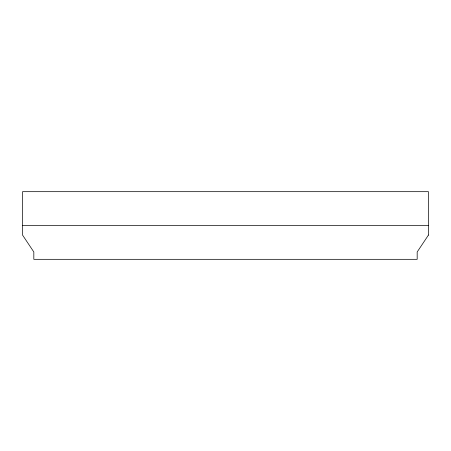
<?xml version="1.0" encoding="UTF-8"?>
<svg xmlns="http://www.w3.org/2000/svg" width="451" height="451" viewBox="0 0 451 451"><rect width="100%" height="100%" fill="white"/><g stroke="black" fill="none" stroke-linecap="round" stroke-linejoin="round"><path stroke-width="0.68" d="M22.55 225.5L428.45 225.5M428.45 235.067L417.175 251.979L417.175 259.325L33.825 259.325L33.825 251.979L22.55 235.067L22.55 191.675L428.45 191.675L428.45 235.067"/></g></svg>
